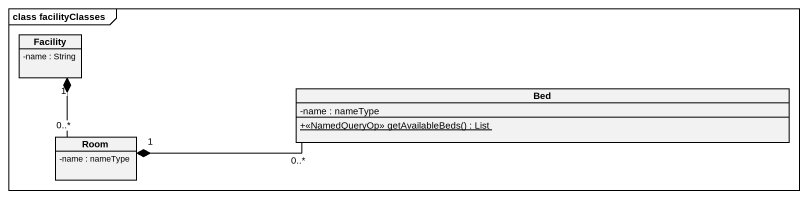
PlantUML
@startuml
mainframe class facilityClasses
hide circle
hide empty members
skinparam classAttributeIconSize 0
class Facility {
  -name : String
}
class Bed {
  -name : nameType
  {static} +<<NamedQueryOp>> getAvailableBeds() : List
}
class Room {
  -name : nameType
}
Facility "1" *-- "0..*" Room
Room "1" *-right- "0..*" Bed
@enduml
